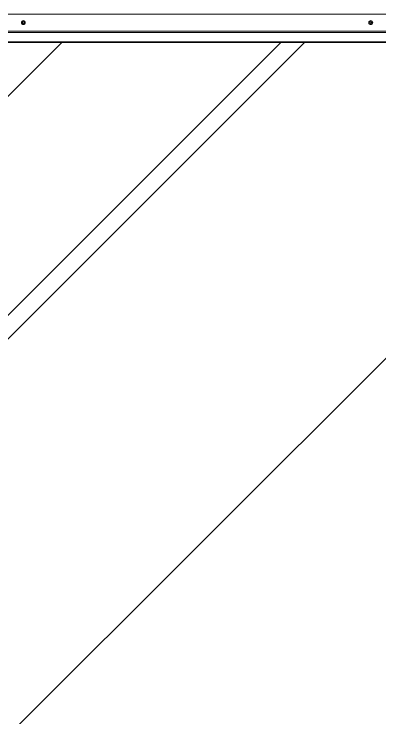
# Model space of a CAD drawing. Header units: millimetres. Extents: x 1734 to 22014, y 983 to 3953.
# Drawn here: x 19655.7 to 19711.1, y 2003.6 to 2110.4 of the extents above; entities that cross this region are included whole.
import ezdxf

# ---------------------------------------------------------------- set-up
doc = ezdxf.new("R2010")
doc.units = ezdxf.units.MM
for name, color, linetype in [('ELEV_hatch', 8, 'Continuous'), ('MATERIALS_transparent glass', 133, 'Continuous'), ('SURVEY_frames', 3, 'Continuous')]:
    doc.layers.add(name, color=color, linetype=linetype)
doc.layers.add('LD_light', color=240, linetype='Continuous', lineweight=5)

msp = doc.modelspace()

# ---------------------------------------------------------------- hatches: boundary and pattern name
at = {"layer": 'MATERIALS_transparent glass'}
h = msp.add_hatch(dxfattribs=at)
h.set_pattern_fill('AR-RROOF', color=144, scale=2.5, angle=-60.02541, style=0)
h.set_pattern_definition([(45, (18656.07, 5679.164), (53.8815, 143.6841), [952.5, -127, 317.5, -63.5]), (45, (18693.34, 5761.33), (-104.62, 14.8174), [190.5, -20.955, 381, -47.625]), (45, (18640.355, 5739.78), (203.4028, 263.5705), [508, -88.9, 254, -63.5])])
h.paths.add_polyline_path([(19605.913, 1822.116), (20013.982, 1822.116), (20013.982, 2106.116), (19605.913, 2106.116)])

# ---------------------------------------------------------------- linework, layer by layer
at = {"layer": 'ELEV_hatch', "color": 144}
msp.add_lwpolyline([(19605.913, 1822.116), (20013.982, 1822.116), (20013.982, 2106.116), (19605.913, 2106.116)], close=True, dxfattribs=at)
at = {"layer": 'LD_light'}
for p, q in [((19608.715, 2110.388), (19758.119, 2110.388)), ((19746.298, 2107.607), (19608.417, 2107.607)), ((19608.715, 2107.806), (19746.298, 2107.806))]:
    msp.add_line(p, q, dxfattribs=at)
for points in [[(19657.202, 2109.029), (19657.092, 2108.966), (19656.983, 2109.029), (19656.983, 2109.156), (19657.092, 2109.219), (19657.202, 2109.156)], [(19709.632, 2109.029), (19709.741, 2108.966), (19709.851, 2109.029), (19709.851, 2109.156), (19709.741, 2109.219), (19709.632, 2109.156)]]:
    msp.add_lwpolyline(points, close=True, dxfattribs=at)
for centre, radius in [((19657.092, 2109.093), 0.298), ((19657.092, 2109.093), 0.273), ((19709.741, 2109.093), 0.298), ((19709.741, 2109.093), 0.273)]:
    msp.add_circle(centre, radius, dxfattribs=at)
at = {"layer": 'SURVEY_frames', "color": 144}
msp.add_line((19605.913, 2106.116), (20593.978, 2106.116), dxfattribs=at)

doc.saveas('drawing.dxf')
